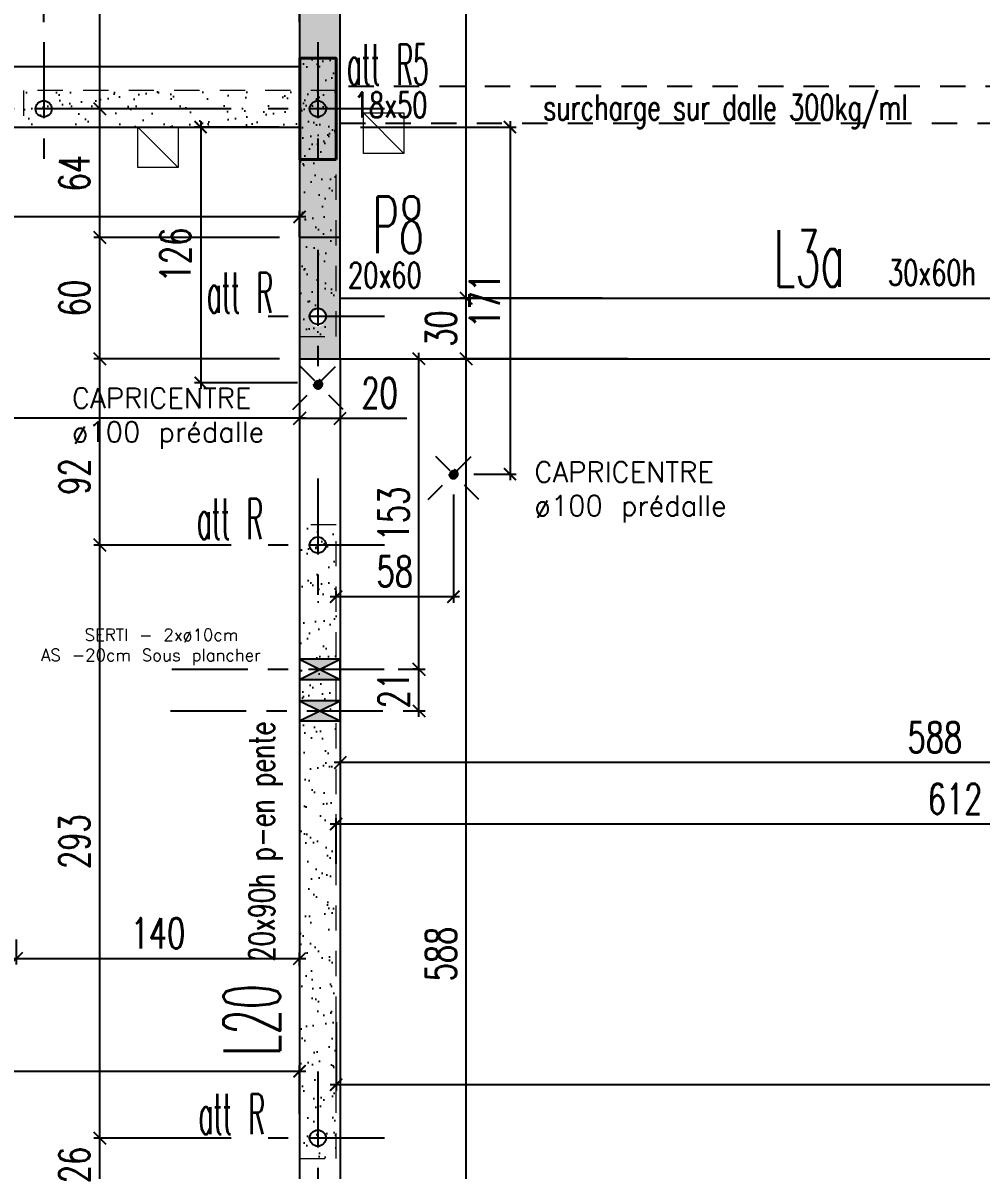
# Model space of a CAD drawing. Extents: x 308 to 787, y -199 to -146.
# Drawn here: x 351.67 to 356.4, y -172.36 to -166.69 of the extents above; entities that cross this region are included whole.
import ezdxf

# ---------------------------------------------------------------- set-up
doc = ezdxf.new("R2010")
doc.units = 0
doc.header["$LTSCALE"] = 0.5
doc.header["$MEASUREMENT"] = 0
for name, pattern in [('AXES2', [1.125, 0.75, -0.125, 0.125, -0.125]), ('CACHE', [0.375, 0.25, -0.125]), ('CONTINU', [0]), ('DISCONTINU2', [0.375, 0.25, -0.125])]:
    doc.linetypes.add(name, pattern=pattern)
doc.layers.get('0').update_dxf_attribs({"linetype": 'CONTINUOUS'})
doc.layers.get('DEFPOINTS').update_dxf_attribs({"linetype": 'CONTINUOUS'})
doc.layers.add('00 - RESERVATIONS SPEC Plombier', color=90, linetype='CONTINUOUS', lineweight=20)
doc.layers.add('TPFI poteaux', color=1, linetype='CONTINUOUS', lineweight=40)
for name, color, linetype in [('_ SERTI RESERVATION', 210, 'CACHE'), ('AXES', 6, 'AXES2'), ('COTATION', 7, 'CONTINUOUS'), ('ELFOATTR', 7, 'CONTINUOUS'), ('MURS', 3, 'CONTINUOUS'), ('POCHAGE', 254, 'CONTINUOUS'), ('POTEAUX', 1, 'CONTINUOUS'), ('POUTRES', 2, 'CONTINUOUS'), ('RAID', 1, 'CONTINUOUS'), ('RDC', 7, 'DISCONTINU2'), ('REPERAGE', 4, 'CONTINUOUS'), ('REPERE-POT', 4, 'CONTINUOUS'), ('REPERE-POUT', 4, 'CONTINUOUS'), ('REPERE-RAID', 4, 'CONTINUOUS'), ('TPFI cloisonsSAAD', 4, 'CONTINUOUS')]:
    doc.layers.add(name, color=color, linetype=linetype)
doc.styles.add('ROMANS8', font='romans.shx', dxfattribs={"width": 0.7})
doc.styles.get("Standard").update_dxf_attribs({"font": 'txt.shx'})
doc.dimstyles.new('COT50 cm', dxfattribs={"dimtxt": 0.15, "dimasz": 0.06, "dimexe": 0.03, "dimexo": 0.1, "dimgap": 0.05, "dimtad": 1, "dimdec": 0, "dimlfac": 100, "dimzin": 0, "dimdsep": 46, "dimtxsty": 'ROMANS8', "dimblk1": 'OBLIQUE', "dimblk2": 'OBLIQUE', "dimsah": 1, "dimcen": 0.03, "dimdle": 0.03, "dimclrt": 1, "dimadec": 0, "dimazin": 0, "dimtfac": 1, "dimtdec": 0, "dimtmove": 0, "dimatfit": 3, "dimfxl": 0, "dimtolj": 1, "dimtzin": 0, "dimlwd": -1, "dimlwe": -1, "dimarcsym": 0})
pattern_1 = [(37.5, (-513.79323, 160.44126), (-0.004409535, 0.134877664), [0, -0.1064, 0, -0.119, 0, -0.11375]), (7.5, (-513.79323, 160.44126), (0.12388437, 0.197550225), [0, -0.0574, 0, -0.0959, 0, -0.03675]), (327.5, (-513.87933, 160.44126), (0.21798993, 0.000396134), [0, -0.035, 0, -0.126, 0, -0.1645]), (317.5, (-513.87933, 160.44126), (0.21042886, 0.06143729), [0, -0.0175, 0, -0.0826, 0, -0.0945])]

# ---------------------------------------------------------------- blocks, each defined once
blk = doc.blocks.new('_Oblique')
at = {"layer": 'COTATION', "color": 0, "lineweight": -2}
blk.add_line((-0.5, -0.5), (0.5, 0.5), dxfattribs=at)
blk = doc.blocks.new('*D243')
at = {"layer": 'COTATION', "color": 0, "transparency": 16777216}
for p, q in [((352.048, -172.4963), (352.048, -172.1713)), ((352.697, -172.2013), (352.018, -172.2013)), ((352.9362, -172.4663), (352.018, -172.4663))]:
    blk.add_line(p, q, dxfattribs=at)
at = {"layer": 'DEFPOINTS', "color": 0, "transparency": 16777216}
for p in [(352.048, -172.2013), (352.797, -172.2013), (353.0362, -172.4663)]:
    blk.add_point(p, dxfattribs=at)
at = {"layer": 'COTATION', "color": 0, "transparency": 16777216, "xscale": 0.06, "yscale": 0.06, "zscale": 0.06}
for p, rotation in [((352.048, -172.2013), 90), ((352.048, -172.4663), 270)]:
    blk.add_blockref('_Oblique', p, dxfattribs=dict(at, rotation=rotation))
at = {"layer": 'COTATION', "color": 1, "transparency": 16777216, "insert": (351.923, -172.3338), "char_height": 0.15, "attachment_point": 5, "rotation": 90, "style": 'ROMANS8'}
blk.add_mtext('\\A1;26', dxfattribs=at)
blk = doc.blocks.new('*D244')
at = {"layer": 'COTATION', "color": 0, "transparency": 16777216}
for p, q in [((352.697, -169.2713), (352.018, -169.2713)), ((352.048, -172.2313), (352.048, -169.2413)), ((352.697, -172.2013), (352.018, -172.2013))]:
    blk.add_line(p, q, dxfattribs=at)
at = {"layer": 'DEFPOINTS', "color": 0, "transparency": 16777216}
for p in [(352.048, -169.2713), (352.797, -169.2713), (352.797, -172.2013)]:
    blk.add_point(p, dxfattribs=at)
at = {"layer": 'COTATION', "color": 0, "transparency": 16777216, "xscale": 0.06, "yscale": 0.06, "zscale": 0.06}
for p, rotation in [((352.048, -169.2713), 90), ((352.048, -172.2013), 270)]:
    blk.add_blockref('_Oblique', p, dxfattribs=dict(at, rotation=rotation))
at = {"layer": 'COTATION', "color": 1, "transparency": 16777216, "insert": (351.923, -170.7363), "char_height": 0.15, "attachment_point": 5, "rotation": 90, "style": 'ROMANS8'}
blk.add_mtext('\\A1;293', dxfattribs=at)
blk = doc.blocks.new('*D245')
at = {"layer": 'COTATION', "color": 0, "transparency": 16777216}
for p, q in [((352.9359, -168.3513), (352.018, -168.3513)), ((352.048, -169.3013), (352.048, -168.3213)), ((352.697, -169.2713), (352.018, -169.2713))]:
    blk.add_line(p, q, dxfattribs=at)
at = {"layer": 'DEFPOINTS', "color": 0, "transparency": 16777216}
for p in [(352.048, -168.3513), (353.0359, -168.3513), (352.797, -169.2713)]:
    blk.add_point(p, dxfattribs=at)
at = {"layer": 'COTATION', "color": 0, "transparency": 16777216, "xscale": 0.06, "yscale": 0.06, "zscale": 0.06}
for p, rotation in [((352.048, -168.3513), 90), ((352.048, -169.2713), 270)]:
    blk.add_blockref('_Oblique', p, dxfattribs=dict(at, rotation=rotation))
at = {"layer": 'COTATION', "color": 1, "transparency": 16777216, "insert": (351.923, -168.9329), "char_height": 0.15, "attachment_point": 5, "rotation": 90, "style": 'ROMANS8'}
blk.add_mtext('\\A1;92', dxfattribs=at)
blk = doc.blocks.new('*D246')
at = {"layer": 'COTATION', "color": 0, "transparency": 16777216}
for p, q in [((352.9364, -167.7514), (352.018, -167.7514)), ((352.048, -168.3813), (352.048, -167.7214)), ((352.9359, -168.3513), (352.018, -168.3513))]:
    blk.add_line(p, q, dxfattribs=at)
at = {"layer": 'DEFPOINTS', "color": 0, "transparency": 16777216}
for p in [(352.048, -167.7514), (353.0364, -167.7514), (353.0359, -168.3513)]:
    blk.add_point(p, dxfattribs=at)
at = {"layer": 'COTATION', "color": 0, "transparency": 16777216, "xscale": 0.06, "yscale": 0.06, "zscale": 0.06}
for p, rotation in [((352.048, -167.7514), 90), ((352.048, -168.3513), 270)]:
    blk.add_blockref('_Oblique', p, dxfattribs=dict(at, rotation=rotation))
at = {"layer": 'COTATION', "color": 1, "transparency": 16777216, "insert": (351.923, -168.0513), "char_height": 0.15, "attachment_point": 5, "rotation": 90, "style": 'ROMANS8'}
blk.add_mtext('\\A1;60', dxfattribs=at)
blk = doc.blocks.new('*D247')
at = {"layer": 'COTATION', "color": 0, "transparency": 16777216}
for p, q in [((352.697, -167.1163), (352.018, -167.1163)), ((352.048, -167.7814), (352.048, -167.0863)), ((352.9364, -167.7514), (352.018, -167.7514))]:
    blk.add_line(p, q, dxfattribs=at)
at = {"layer": 'DEFPOINTS', "color": 0, "transparency": 16777216}
for p in [(352.048, -167.1163), (352.797, -167.1163), (353.0364, -167.7514)]:
    blk.add_point(p, dxfattribs=at)
at = {"layer": 'COTATION', "color": 0, "transparency": 16777216, "xscale": 0.06, "yscale": 0.06, "zscale": 0.06}
for p, rotation in [((352.048, -167.1163), 90), ((352.048, -167.7514), 270)]:
    blk.add_blockref('_Oblique', p, dxfattribs=dict(at, rotation=rotation))
at = {"layer": 'COTATION', "color": 1, "transparency": 16777216, "insert": (351.923, -167.4338), "char_height": 0.15, "attachment_point": 5, "rotation": 90, "style": 'ROMANS8'}
blk.add_mtext('\\A1;64', dxfattribs=at)
blk = doc.blocks.new('*D248')
at = {"layer": 'COTATION', "color": 0, "transparency": 16777216}
for p, q in [((352.697, -165.8663), (352.018, -165.8663)), ((352.048, -167.1463), (352.048, -165.8363)), ((352.697, -167.1163), (352.018, -167.1163))]:
    blk.add_line(p, q, dxfattribs=at)
at = {"layer": 'DEFPOINTS', "color": 0, "transparency": 16777216}
for p in [(352.048, -165.8663), (352.797, -165.8663), (352.797, -167.1163)]:
    blk.add_point(p, dxfattribs=at)
at = {"layer": 'COTATION', "color": 0, "transparency": 16777216, "xscale": 0.06, "yscale": 0.06, "zscale": 0.06}
for p, rotation in [((352.048, -165.8663), 90), ((352.048, -167.1163), 270)]:
    blk.add_blockref('_Oblique', p, dxfattribs=dict(at, rotation=rotation))
at = {"layer": 'COTATION', "color": 1, "transparency": 16777216, "insert": (351.923, -166.4913), "char_height": 0.15, "attachment_point": 5, "rotation": 90, "style": 'ROMANS8'}
blk.add_mtext('\\A1;125', dxfattribs=at)
blk = doc.blocks.new('*D258')
at = {"layer": 'COTATION', "color": 0, "transparency": 16777216}
for p, q in [((354.6579, -168.3513), (353.8295, -168.3513)), ((353.8595, -174.2623), (353.8595, -168.3213)), ((354.5281, -174.2323), (353.8295, -174.2323))]:
    blk.add_line(p, q, dxfattribs=at)
at = {"layer": 'DEFPOINTS', "color": 0, "transparency": 16777216}
for p in [(353.8595, -168.3513), (354.7579, -168.3513), (354.6281, -174.2323)]:
    blk.add_point(p, dxfattribs=at)
at = {"layer": 'COTATION', "color": 0, "transparency": 16777216, "xscale": 0.06, "yscale": 0.06, "zscale": 0.06}
for p, rotation in [((353.8595, -168.3513), 90), ((353.8595, -174.2323), 270)]:
    blk.add_blockref('_Oblique', p, dxfattribs=dict(at, rotation=rotation))
at = {"layer": 'COTATION', "color": 1, "transparency": 16777216, "insert": (353.7345, -171.2918), "char_height": 0.15, "attachment_point": 5, "rotation": 90, "style": 'ROMANS8'}
blk.add_mtext('\\A1;588', dxfattribs=at)
blk = doc.blocks.new('*D259')
at = {"layer": 'COTATION', "color": 0, "transparency": 16777216}
for p, q in [((353.8595, -168.3813), (353.8595, -168.0213)), ((354.5321, -168.0513), (353.8295, -168.0513)), ((354.6579, -168.3513), (353.8295, -168.3513))]:
    blk.add_line(p, q, dxfattribs=at)
at = {"layer": 'DEFPOINTS', "color": 0, "transparency": 16777216}
for p in [(353.8595, -168.0513), (354.6321, -168.0513), (354.7579, -168.3513)]:
    blk.add_point(p, dxfattribs=at)
at = {"layer": 'COTATION', "color": 0, "transparency": 16777216, "xscale": 0.06, "yscale": 0.06, "zscale": 0.06}
for p, rotation in [((353.8595, -168.0513), 90), ((353.8595, -168.3513), 270)]:
    blk.add_blockref('_Oblique', p, dxfattribs=dict(at, rotation=rotation))
at = {"layer": 'COTATION', "color": 1, "transparency": 16777216, "insert": (353.7345, -168.2013), "char_height": 0.15, "attachment_point": 5, "rotation": 90, "style": 'ROMANS8'}
blk.add_mtext('\\A1;30', dxfattribs=at)
blk = doc.blocks.new('*D260')
at = {"layer": 'COTATION', "color": 0, "transparency": 16777216}
for p, q in [((354.0201, -162.8513), (353.8295, -162.8513)), ((353.8595, -168.0813), (353.8595, -162.8213)), ((354.5321, -168.0513), (353.8295, -168.0513))]:
    blk.add_line(p, q, dxfattribs=at)
at = {"layer": 'DEFPOINTS', "color": 0, "transparency": 16777216}
for p in [(353.8595, -162.8513), (354.1201, -162.8513), (354.6321, -168.0513)]:
    blk.add_point(p, dxfattribs=at)
at = {"layer": 'COTATION', "color": 0, "transparency": 16777216, "xscale": 0.06, "yscale": 0.06, "zscale": 0.06}
for p, rotation in [((353.8595, -162.8513), 90), ((353.8595, -168.0513), 270)]:
    blk.add_blockref('_Oblique', p, dxfattribs=dict(at, rotation=rotation))
at = {"layer": 'COTATION', "color": 1, "transparency": 16777216, "insert": (353.7345, -165.4513), "char_height": 0.15, "attachment_point": 5, "rotation": 90, "style": 'ROMANS8'}
blk.add_mtext('\\A1;520', dxfattribs=at)
blk = doc.blocks.new('*D573')
at = {"layer": 'COTATION', "color": 0, "transparency": 16777216}
for p, q in [((353.236, -169.346), (353.236, -170.376)), ((359.1159, -169.346), (359.1159, -170.376)), ((359.1459, -170.346), (353.206, -170.346))]:
    blk.add_line(p, q, dxfattribs=at)
at = {"layer": 'DEFPOINTS', "color": 0, "transparency": 16777216}
for p in [(359.1159, -168.3513), (353.236, -168.9979), (353.236, -170.346)]:
    blk.add_point(p, dxfattribs=at)
at = {"layer": 'COTATION', "color": 0, "transparency": 16777216, "xscale": 0.06, "yscale": 0.06, "zscale": 0.06, "rotation": 180}
blk.add_blockref('_Oblique', (353.236, -170.346), dxfattribs=at)
at = {"layer": 'COTATION', "color": 0, "transparency": 16777216, "xscale": 0.06, "yscale": 0.06, "zscale": 0.06}
blk.add_blockref('_Oblique', (359.1159, -170.346), dxfattribs=at)
at = {"layer": 'COTATION', "color": 1, "transparency": 16777216, "insert": (356.1759, -170.221), "char_height": 0.15, "attachment_point": 5, "style": 'ROMANS8'}
blk.add_mtext('\\A1;588', dxfattribs=at)
blk = doc.blocks.new('*D578')
at = {"layer": 'COTATION', "color": 0, "transparency": 16777216}
for p, q in [((353.0359, -168.4513), (353.0359, -168.6749)), ((353.2362, -168.4513), (353.2362, -168.6749)), ((353.0359, -168.6449), (353.2662, -168.6449)), ((353.2362, -168.6449), (353.5662, -168.6449))]:
    blk.add_line(p, q, dxfattribs=at)
at = {"layer": 'DEFPOINTS', "color": 0, "transparency": 16777216}
for p in [(353.0359, -168.3513), (353.2362, -168.3513), (353.0359, -168.6449)]:
    blk.add_point(p, dxfattribs=at)
at = {"layer": 'COTATION', "color": 0, "transparency": 16777216, "xscale": 0.06, "yscale": 0.06, "zscale": 0.06, "rotation": 180}
blk.add_blockref('_Oblique', (353.0359, -168.6449), dxfattribs=at)
at = {"layer": 'COTATION', "color": 0, "transparency": 16777216, "xscale": 0.06, "yscale": 0.06, "zscale": 0.06}
blk.add_blockref('_Oblique', (353.2362, -168.6449), dxfattribs=at)
at = {"layer": 'COTATION', "color": 1, "transparency": 16777216, "insert": (353.4312, -168.5199), "char_height": 0.15, "attachment_point": 5, "style": 'ROMANS8'}
blk.add_mtext('\\A1;20', dxfattribs=at)
blk = doc.blocks.new('*D579')
at = {"layer": 'COTATION', "color": 0, "transparency": 16777216}
for p, q in [((346.3362, -168.3449), (346.3362, -168.6749)), ((353.0359, -168.4513), (353.0359, -168.6749)), ((353.0659, -168.6449), (346.3062, -168.6449))]:
    blk.add_line(p, q, dxfattribs=at)
at = {"layer": 'DEFPOINTS', "color": 0, "transparency": 16777216}
for p in [(346.3362, -167.1613), (353.0359, -168.3513), (346.3362, -168.6449)]:
    blk.add_point(p, dxfattribs=at)
at = {"layer": 'COTATION', "color": 0, "transparency": 16777216, "xscale": 0.06, "yscale": 0.06, "zscale": 0.06, "rotation": 180}
blk.add_blockref('_Oblique', (346.3362, -168.6449), dxfattribs=at)
at = {"layer": 'COTATION', "color": 0, "transparency": 16777216, "xscale": 0.06, "yscale": 0.06, "zscale": 0.06}
blk.add_blockref('_Oblique', (353.0359, -168.6449), dxfattribs=at)
at = {"layer": 'COTATION', "color": 1, "transparency": 16777216, "insert": (349.686, -168.5199), "char_height": 0.15, "attachment_point": 5, "style": 'ROMANS8'}
blk.add_mtext('\\A1;670', dxfattribs=at)
blk = doc.blocks.new('*D704')
at = {"layer": 'COTATION', "color": 0, "transparency": 16777216}
for p, q in [((350.5759, -166.0932), (351.8008, -166.0932)), ((350.6059, -166.9263), (350.6059, -166.0632)), ((351.7708, -166.6874), (351.7708, -166.0632))]:
    blk.add_line(p, q, dxfattribs=at)
at = {"layer": 'DEFPOINTS', "color": 0, "transparency": 16777216}
for p in [(351.7708, -166.0932), (351.7708, -166.7874), (350.6059, -167.0263)]:
    blk.add_point(p, dxfattribs=at)
at = {"layer": 'COTATION', "color": 0, "transparency": 16777216, "xscale": 0.06, "yscale": 0.06, "zscale": 0.06, "rotation": 180}
blk.add_blockref('_Oblique', (350.6059, -166.0932), dxfattribs=at)
at = {"layer": 'COTATION', "color": 0, "transparency": 16777216, "xscale": 0.06, "yscale": 0.06, "zscale": 0.06}
blk.add_blockref('_Oblique', (351.7708, -166.0932), dxfattribs=at)
at = {"layer": 'COTATION', "color": 1, "transparency": 16777216, "insert": (351.1883, -165.9682), "char_height": 0.15, "attachment_point": 5, "style": 'ROMANS8'}
blk.add_mtext('\\A1;116', dxfattribs=at)
blk = doc.blocks.new('*D705')
at = {"layer": 'COTATION', "color": 0, "transparency": 16777216}
for p, q in [((351.7408, -166.0932), (353.0657, -166.0932)), ((351.7708, -166.6874), (351.7708, -166.0632)), ((353.0357, -166.6875), (353.0357, -166.0632))]:
    blk.add_line(p, q, dxfattribs=at)
at = {"layer": 'DEFPOINTS', "color": 0, "transparency": 16777216}
for p in [(353.0357, -166.0932), (351.7708, -166.7874), (353.0357, -166.7875)]:
    blk.add_point(p, dxfattribs=at)
at = {"layer": 'COTATION', "color": 0, "transparency": 16777216, "xscale": 0.06, "yscale": 0.06, "zscale": 0.06, "rotation": 180}
blk.add_blockref('_Oblique', (351.7708, -166.0932), dxfattribs=at)
at = {"layer": 'COTATION', "color": 0, "transparency": 16777216, "xscale": 0.06, "yscale": 0.06, "zscale": 0.06}
blk.add_blockref('_Oblique', (353.0357, -166.0932), dxfattribs=at)
at = {"layer": 'COTATION', "color": 1, "transparency": 16777216, "insert": (352.4032, -165.9682), "char_height": 0.15, "attachment_point": 5, "style": 'ROMANS8'}
blk.add_mtext('\\A1;126', dxfattribs=at)
blk = doc.blocks.new('A$C6B096A38')
at = {"layer": 'POCHAGE'}
h = blk.add_hatch(dxfattribs=at)
h.set_pattern_fill('AR-SAND', color=0, scale=0.07)
h.set_pattern_definition(pattern_1)
h.paths.add_polyline_path([(7.12, -6.585), (5.575, -6.585), (5.575, -6.765), (6.94, -6.765), (6.94, -7.8), (7.12, -7.8)])
h = blk.add_hatch(dxfattribs=at)
h.set_pattern_fill('AR-SAND', color=0, scale=0.07)
h.set_pattern_definition(pattern_1)
h.paths.add_polyline_path([(7.12, -8.73), (6.94, -8.73), (6.94, -11.86), (7.12, -11.86)])
at = {"layer": 'AXES', "color": 1}
for p, q in [((5.6749, -6.3461), (5.6749, -7.0039)), ((7.03, -6.3461), (7.03, -7.0039)), ((6.0038, -6.675), (5.3461, -6.675)), ((7.3589, -6.675), (6.7011, -6.675)), ((7.03, -7.3711), (7.03, -8.0289)), ((7.3589, -7.7), (6.7011, -7.7)), ((7.03, -8.5011), (7.03, -9.1589)), ((7.3589, -8.83), (6.7011, -8.83)), ((7.03, -11.4311), (7.03, -12.0889)), ((7.3589, -11.76), (6.7011, -11.76))]:
    blk.add_line(p, q, dxfattribs=at)
at = {"layer": 'RAID'}
for centre in [(5.6749, -6.675), (7.03, -6.675), (7.03, -7.7), (7.03, -8.83), (7.03, -11.76)]:
    blk.add_circle(centre, 0.04, dxfattribs=at)
at = {"layer": 'RDC', "linetype": 'CACHE', "lineweight": 15}
for points in [[(7.12, -7.8), (7.12, -6.585), (5.575, -6.585), (5.575, -6.765), (6.94, -6.765), (6.94, -7.8)], [(7.12, -11.86), (7.12, -8.73), (6.94, -8.73), (6.94, -11.86)]]:
    blk.add_lwpolyline(points, close=True, dxfattribs=at)
blk = doc.blocks.new('*D858')
at = {"layer": 'COTATION', "color": 0, "transparency": 16777216}
for p, q in [((351.6354, -171.2204), (351.6354, -171.344)), ((351.6054, -171.314), (353.066, -171.314)), ((353.036, -171.352), (353.036, -171.284))]:
    blk.add_line(p, q, dxfattribs=at)
at = {"layer": 'DEFPOINTS', "color": 0, "transparency": 16777216}
for p in [(351.6354, -171.1204), (353.036, -171.314), (353.036, -171.452)]:
    blk.add_point(p, dxfattribs=at)
at = {"layer": 'COTATION', "color": 0, "transparency": 16777216, "xscale": 0.06, "yscale": 0.06, "zscale": 0.06, "rotation": 180}
blk.add_blockref('_Oblique', (351.6354, -171.314), dxfattribs=at)
at = {"layer": 'COTATION', "color": 0, "transparency": 16777216, "xscale": 0.06, "yscale": 0.06, "zscale": 0.06}
blk.add_blockref('_Oblique', (353.036, -171.314), dxfattribs=at)
at = {"layer": 'COTATION', "color": 1, "transparency": 16777216, "insert": (352.3357, -171.189), "char_height": 0.15, "attachment_point": 5, "style": 'ROMANS8'}
blk.add_mtext('\\A1;140', dxfattribs=at)
blk = doc.blocks.new('Ldouille')
h = blk.add_hatch(color=256)
h.dxf.hatch_style = 1
h.paths.add_polyline_path([(8.8, 0, 1), (-8.8, 0, 1)])
for p, q in [((-50, 50), (50, -50)), ((50, 50), (-50, -50))]:
    blk.add_line(p, q)
blk.add_circle((0, 0), 8.82)
at = {"layer": 'ELFOATTR', "flags": 11}
for tag, p in [('LUM', (45.3, -4.4, 0)), ('NOM', (45.3, -21.2, 0))]:
    blk.add_attdef(tag, p, '', height=10, dxfattribs=at)
blk = doc.blocks.new('_ArchTick')
at = {"color": 0, "linetype": 'ByBlock', "const_width": 0.15}
blk.add_lwpolyline([(-0.5, -0.5), (0.5, 0.5)], dxfattribs=at)
blk = doc.blocks.new('*D1054')
at = {"layer": '_ SERTI RESERVATION', "color": 0, "linetype": 'CONTINU', "transparency": 16777216}
for p, q in [((349.2778, -167.8158), (349.2778, -167.6195)), ((353.0358, -167.7507), (353.0358, -167.6195)), ((353.0658, -167.6495), (349.2478, -167.6495))]:
    blk.add_line(p, q, dxfattribs=at)
at = {"layer": 'DEFPOINTS', "color": 0, "linetype": 'CONTINU', "transparency": 16777216}
for p in [(349.2778, -167.6495), (353.0358, -167.8507), (349.2778, -167.9158)]:
    blk.add_point(p, dxfattribs=at)
at = {"layer": '_ SERTI RESERVATION', "color": 0, "linetype": 'CONTINU', "transparency": 16777216, "xscale": 0.06, "yscale": 0.06, "zscale": 0.06, "rotation": 180}
blk.add_blockref('_ArchTick', (349.2778, -167.6495), dxfattribs=at)
at = {"layer": '_ SERTI RESERVATION', "color": 0, "linetype": 'CONTINU', "transparency": 16777216, "xscale": 0.06, "yscale": 0.06, "zscale": 0.06}
blk.add_blockref('_ArchTick', (353.0358, -167.6495), dxfattribs=at)
at = {"layer": '_ SERTI RESERVATION', "linetype": 'CONTINU', "transparency": 16777216, "insert": (351.1568, -167.5245), "char_height": 0.15, "attachment_point": 5, "style": 'ROMANS8'}
blk.add_mtext('\\A1;376', dxfattribs=at)
blk = doc.blocks.new('*D1056')
at = {"layer": '_ SERTI RESERVATION', "color": 0, "linetype": 'CONTINU', "transparency": 16777216}
for p, q in [((349.0538, -171.8709), (353.0661, -171.8709)), ((349.0838, -172.0824), (349.0838, -171.8409)), ((353.0361, -172.0818), (353.0361, -171.8409))]:
    blk.add_line(p, q, dxfattribs=at)
at = {"layer": 'DEFPOINTS', "color": 0, "linetype": 'CONTINU', "transparency": 16777216}
for p in [(353.0361, -171.8709), (349.0838, -172.1824), (353.0361, -172.1818)]:
    blk.add_point(p, dxfattribs=at)
at = {"layer": '_ SERTI RESERVATION', "color": 0, "linetype": 'CONTINU', "transparency": 16777216, "xscale": 0.06, "yscale": 0.06, "zscale": 0.06, "rotation": 180}
blk.add_blockref('_ArchTick', (349.0838, -171.8709), dxfattribs=at)
at = {"layer": '_ SERTI RESERVATION', "color": 0, "linetype": 'CONTINU', "transparency": 16777216, "xscale": 0.06, "yscale": 0.06, "zscale": 0.06}
blk.add_blockref('_ArchTick', (353.0361, -171.8709), dxfattribs=at)
at = {"layer": '_ SERTI RESERVATION', "linetype": 'CONTINU', "transparency": 16777216, "insert": (351.06, -171.7459), "char_height": 0.15, "attachment_point": 5, "style": 'ROMANS8'}
blk.add_mtext('\\A1;395', dxfattribs=at)
blk = doc.blocks.new('*D1057')
at = {"layer": '_ SERTI RESERVATION', "color": 0, "linetype": 'CONTINU', "transparency": 16777216}
for p, q in [((352.5469, -167.1763), (352.5469, -168.5001)), ((352.9356, -167.2063), (352.5169, -167.2063)), ((353.0262, -168.4701), (352.5169, -168.4701))]:
    blk.add_line(p, q, dxfattribs=at)
at = {"layer": 'DEFPOINTS', "color": 0, "linetype": 'CONTINU', "transparency": 16777216}
for p in [(353.0356, -167.2063), (352.5469, -168.4701), (353.1262, -168.4701)]:
    blk.add_point(p, dxfattribs=at)
at = {"layer": '_ SERTI RESERVATION', "color": 0, "linetype": 'CONTINU', "transparency": 16777216, "xscale": 0.06, "yscale": 0.06, "zscale": 0.06}
for p, rotation in [((352.5469, -167.2063), 90), ((352.5469, -168.4701), 270)]:
    blk.add_blockref('_ArchTick', p, dxfattribs=dict(at, rotation=rotation))
at = {"layer": '_ SERTI RESERVATION', "linetype": 'CONTINU', "transparency": 16777216, "insert": (352.4219, -167.8382), "char_height": 0.15, "attachment_point": 5, "rotation": 90, "style": 'ROMANS8'}
blk.add_mtext('\\A1;126', dxfattribs=at)
blk = doc.blocks.new('*D1059')
at = {"layer": '_ SERTI RESERVATION', "color": 0, "linetype": 'CONTINU', "transparency": 16777216}
for p, q in [((354.076, -167.1763), (354.076, -168.9509)), ((353.3362, -167.2063), (354.106, -167.2063)), ((353.8965, -168.9209), (354.106, -168.9209))]:
    blk.add_line(p, q, dxfattribs=at)
at = {"layer": 'DEFPOINTS', "color": 0, "linetype": 'CONTINU', "transparency": 16777216}
for p in [(353.2362, -167.2063), (353.7965, -168.9209), (354.076, -168.9209)]:
    blk.add_point(p, dxfattribs=at)
at = {"layer": '_ SERTI RESERVATION', "color": 0, "linetype": 'CONTINU', "transparency": 16777216, "xscale": 0.06, "yscale": 0.06, "zscale": 0.06}
for p, rotation in [((354.076, -167.2063), 90), ((354.076, -168.9209), 270)]:
    blk.add_blockref('_ArchTick', p, dxfattribs=dict(at, rotation=rotation))
at = {"layer": '_ SERTI RESERVATION', "linetype": 'CONTINU', "transparency": 16777216, "insert": (353.951, -168.0636), "char_height": 0.15, "attachment_point": 5, "rotation": 90, "style": 'ROMANS8'}
blk.add_mtext('\\A1;171', dxfattribs=at)
blk = doc.blocks.new('*D1060')
at = {"layer": '_ SERTI RESERVATION', "color": 0, "linetype": 'CONTINU', "transparency": 16777216}
for p, q in [((353.7965, -169.0209), (353.7965, -169.5567)), ((353.2162, -169.5267), (353.2162, -169.4967)), ((353.8265, -169.5267), (353.1862, -169.5267))]:
    blk.add_line(p, q, dxfattribs=at)
at = {"layer": 'DEFPOINTS', "color": 0, "linetype": 'CONTINU', "transparency": 16777216}
for p in [(353.7965, -168.9209), (353.2162, -169.5267), (353.2162, -169.5522)]:
    blk.add_point(p, dxfattribs=at)
at = {"layer": '_ SERTI RESERVATION', "color": 0, "linetype": 'CONTINU', "transparency": 16777216, "xscale": 0.06, "yscale": 0.06, "zscale": 0.06, "rotation": 180}
blk.add_blockref('_ArchTick', (353.2162, -169.5267), dxfattribs=at)
at = {"layer": '_ SERTI RESERVATION', "color": 0, "linetype": 'CONTINU', "transparency": 16777216, "xscale": 0.06, "yscale": 0.06, "zscale": 0.06}
blk.add_blockref('_ArchTick', (353.7965, -169.5267), dxfattribs=at)
at = {"layer": '_ SERTI RESERVATION', "linetype": 'CONTINU', "transparency": 16777216, "insert": (353.5063, -169.4017), "char_height": 0.15, "attachment_point": 5, "style": 'ROMANS8'}
blk.add_mtext('\\A1;58', dxfattribs=at)
blk = doc.blocks.new('*D1066')
at = {"layer": '_ SERTI RESERVATION', "color": 0, "linetype": 'CONTINU', "transparency": 16777216}
for p, q in [((359.3355, -170.1615), (359.3355, -170.6801)), ((353.2162, -170.8457), (353.2162, -170.6201)), ((359.3655, -170.6501), (353.1862, -170.6501))]:
    blk.add_line(p, q, dxfattribs=at)
at = {"layer": 'DEFPOINTS', "color": 0, "linetype": 'CONTINU', "transparency": 16777216}
for p in [(359.3355, -170.0615), (353.2162, -170.6501), (353.2162, -170.9457)]:
    blk.add_point(p, dxfattribs=at)
at = {"layer": '_ SERTI RESERVATION', "color": 0, "linetype": 'CONTINU', "transparency": 16777216, "xscale": 0.06, "yscale": 0.06, "zscale": 0.06, "rotation": 180}
blk.add_blockref('_ArchTick', (353.2162, -170.6501), dxfattribs=at)
at = {"layer": '_ SERTI RESERVATION', "color": 0, "linetype": 'CONTINU', "transparency": 16777216, "xscale": 0.06, "yscale": 0.06, "zscale": 0.06}
blk.add_blockref('_ArchTick', (359.3355, -170.6501), dxfattribs=at)
at = {"layer": '_ SERTI RESERVATION', "linetype": 'CONTINU', "transparency": 16777216, "insert": (356.2759, -170.5251), "char_height": 0.15, "attachment_point": 5, "style": 'ROMANS8'}
blk.add_mtext('\\A1;612', dxfattribs=at)
blk = doc.blocks.new('*D1067')
at = {"layer": '_ SERTI RESERVATION', "color": 0, "linetype": 'CONTINU', "transparency": 16777216}
for p, q in [((360.9432, -171.5631), (360.9432, -171.968)), ((353.2162, -171.6284), (353.2162, -171.968)), ((360.9732, -171.938), (353.1862, -171.938))]:
    blk.add_line(p, q, dxfattribs=at)
at = {"layer": 'DEFPOINTS', "color": 0, "linetype": 'CONTINU', "transparency": 16777216}
for p in [(360.9432, -171.4631), (353.2162, -171.5284), (353.2162, -171.938)]:
    blk.add_point(p, dxfattribs=at)
at = {"layer": '_ SERTI RESERVATION', "color": 0, "linetype": 'CONTINU', "transparency": 16777216, "xscale": 0.06, "yscale": 0.06, "zscale": 0.06, "rotation": 180}
blk.add_blockref('_ArchTick', (353.2162, -171.938), dxfattribs=at)
at = {"layer": '_ SERTI RESERVATION', "color": 0, "linetype": 'CONTINU', "transparency": 16777216, "xscale": 0.06, "yscale": 0.06, "zscale": 0.06}
blk.add_blockref('_ArchTick', (360.9432, -171.938), dxfattribs=at)
at = {"layer": '_ SERTI RESERVATION', "linetype": 'CONTINU', "transparency": 16777216, "insert": (357.0797, -171.813), "char_height": 0.15, "attachment_point": 5, "style": 'ROMANS8'}
blk.add_mtext('\\A1;773', dxfattribs=at)
blk = doc.blocks.new('*D1196')
at = {"layer": 'COTATION', "color": 0, "transparency": 16777216}
for p, q in [((353.6258, -169.8849), (353.5958, -169.8849)), ((353.6258, -170.1204), (353.6258, -169.8549)), ((353.5506, -170.0904), (353.6558, -170.0904))]:
    blk.add_line(p, q, dxfattribs=at)
at = {"layer": 'DEFPOINTS', "color": 0, "transparency": 16777216}
for p in [(353.6258, -169.8849), (353.6944, -169.8849), (353.4506, -170.0904)]:
    blk.add_point(p, dxfattribs=at)
at = {"layer": 'COTATION', "color": 0, "transparency": 16777216, "xscale": 0.06, "yscale": 0.06, "zscale": 0.06}
for p, rotation in [((353.6258, -169.8849), 90), ((353.6258, -170.0904), 270)]:
    blk.add_blockref('_Oblique', p, dxfattribs=dict(at, rotation=rotation))
at = {"layer": 'COTATION', "color": 1, "transparency": 16777216, "insert": (353.5008, -169.9877), "char_height": 0.15, "attachment_point": 5, "rotation": 90, "style": 'ROMANS8'}
blk.add_mtext('\\A1;21', dxfattribs=at)
blk = doc.blocks.new('*D1197')
at = {"layer": 'COTATION', "color": 0, "transparency": 16777216}
for p, q in [((353.5321, -168.3513), (353.6558, -168.3513)), ((353.6258, -169.9149), (353.6258, -168.3213)), ((353.523, -169.8849), (353.6558, -169.8849))]:
    blk.add_line(p, q, dxfattribs=at)
at = {"layer": 'DEFPOINTS', "color": 0, "transparency": 16777216}
for p in [(353.4321, -168.3513), (353.6258, -168.3513), (353.423, -169.8849)]:
    blk.add_point(p, dxfattribs=at)
at = {"layer": 'COTATION', "color": 0, "transparency": 16777216, "xscale": 0.06, "yscale": 0.06, "zscale": 0.06}
for p, rotation in [((353.6258, -168.3513), 90), ((353.6258, -169.8849), 270)]:
    blk.add_blockref('_Oblique', p, dxfattribs=dict(at, rotation=rotation))
at = {"layer": 'COTATION', "color": 1, "transparency": 16777216, "insert": (353.5008, -169.1181), "char_height": 0.15, "attachment_point": 5, "rotation": 90, "style": 'ROMANS8'}
blk.add_mtext('\\A1;153', dxfattribs=at)

msp = doc.modelspace()

# ---------------------------------------------------------------- hatches: boundary and pattern name
at = {"layer": '_ SERTI RESERVATION', "linetype": 'CONTINU'}
h = msp.add_hatch(color=6, dxfattribs=at)
h.dxf.hatch_style = 1
h.paths.add_polyline_path([(353.0358, -169.8349), (353.1359, -169.8849), (353.236, -169.8349)])
h.paths.add_polyline_path([(353.0358, -169.9349), (353.236, -169.9349), (353.1359, -169.8849)])
h = msp.add_hatch(color=6, dxfattribs=at)
h.dxf.hatch_style = 1
h.paths.add_polyline_path([(353.0358, -170.0404), (353.1359, -170.0904), (353.236, -170.0404)])
h.paths.add_polyline_path([(353.0358, -170.1404), (353.236, -170.1404), (353.1359, -170.0904)])
at = {"layer": 'POCHAGE'}
msp.add_hatch(color=256, dxfattribs=at).paths.add_polyline_path([(374.873, -162.8514), (374.873, -169.1709), (373.5228, -169.1709), (373.5228, -167.6074), (373.3423, -167.6074), (373.3428, -169.171), (372.898, -169.1709), (372.898, -169.3513), (375.033, -169.3512), (375.033, -162.6513), (353.2359, -162.6513), (353.2359, -160.4413), (346.1362, -160.4413), (346.1362, -160.6413), (353.0362, -160.6413), (353.0355, -167.7513), (353.2362, -167.7513), (353.2362, -162.8513)])
at = {"layer": 'POTEAUX'}
h = msp.add_hatch(color=256, dxfattribs=at)
h.dxf.hatch_style = 1
h.paths.add_polyline_path([(353.2359, -168.1513), (353.2159, -168.1513), (353.2159, -168.2413), (353.1259, -168.2413), (353.1259, -168.3513), (353.2359, -168.3513)])
h.paths.add_polyline_path([(353.1259, -168.2413), (353.0359, -168.2413), (353.0359, -168.3513), (353.1259, -168.3513)])
h.paths.add_polyline_path([(353.1259, -168.1913, -0.414214), (353.0859, -168.1513), (353.0359, -168.1513), (353.0359, -168.2413), (353.1259, -168.2413)])
h.paths.add_polyline_path([(353.2159, -168.1513), (353.1659, -168.1513, -0.414214), (353.1259, -168.1913), (353.1259, -168.2413), (353.2159, -168.2413)])
h.paths.add_polyline_path([(353.2359, -167.7513), (353.2159, -167.7513), (353.2159, -168.1513), (353.2359, -168.1513)])
h.paths.add_polyline_path([(353.2159, -167.7513), (353.0359, -167.7514), (353.0359, -168.1513), (353.0859, -168.1513, -1), (353.1659, -168.1513), (353.2159, -168.1513)])
at = {"layer": 'RAID'}
h = msp.add_hatch(dxfattribs=at)
h.set_pattern_fill('AR-SAND', color=256, scale=0.07)
h.set_pattern_definition([(37.5, (28.93717, -2.225), (-0.004409535, 0.134877664), [0, -0.1064, 0, -0.119, 0, -0.11375]), (7.5, (28.93717, -2.225), (0.12388437, 0.197550225), [0, -0.0574, 0, -0.0959, 0, -0.03675]), (327.5, (28.85107, -2.225), (0.21798993, 0.000396134), [0, -0.035, 0, -0.126, 0, -0.1645]), (317.5, (28.85107, -2.225), (0.21042886, 0.06143729), [0, -0.0175, 0, -0.0826, 0, -0.0945])])
h.paths.add_polyline_path([(353.2164, -167.3663), (353.0364, -167.3663), (353.0364, -166.8663), (353.2164, -166.8663)])

# ---------------------------------------------------------------- linework, layer by layer
at = {"layer": '00 - RESERVATIONS SPEC Plombier', "color": 100}
for p, q in [((353.3511, -167.1363), (353.5511, -167.3363)), ((352.2358, -167.2063), (352.4358, -167.4063))]:
    msp.add_line(p, q, dxfattribs=at)
for points in [[(353.3511, -167.1363), (353.5511, -167.1363), (353.5511, -167.3363), (353.3511, -167.3363)], [(352.2358, -167.2063), (352.4358, -167.2063), (352.4358, -167.4063), (352.2358, -167.4063)]]:
    msp.add_lwpolyline(points, close=True, dxfattribs=at)
at = {"layer": '_ SERTI RESERVATION', "linetype": 'CONTINU'}
for p, q in [((353.0358, -169.8349), (353.236, -169.9349)), ((353.0358, -169.9349), (353.236, -169.8349)), ((353.0358, -170.0404), (353.236, -170.1404)), ((353.0358, -170.1404), (353.236, -170.0404))]:
    msp.add_line(p, q, dxfattribs=at)
for points in [[(353.0358, -169.9349), (353.236, -169.9349), (353.236, -169.8349), (353.0358, -169.8349)], [(353.0358, -170.1404), (353.236, -170.1404), (353.236, -170.0404), (353.0358, -170.0404)]]:
    msp.add_lwpolyline(points, close=True, dxfattribs=at)
at = {"layer": 'AXES', "color": 1}
for p, q in [((352.4042, -169.8849), (353.7, -169.8849)), ((352.3971, -170.0904), (353.6929, -170.0904))]:
    msp.add_line(p, q, dxfattribs=at)
at = {"layer": 'MURS'}
msp.add_lwpolyline([(353.0362, -160.6413), (353.0355, -168.3513), (353.2362, -168.3513), (353.2362, -162.8513)], dxfattribs=at)
at = {"layer": 'POTEAUX'}
msp.add_lwpolyline([(353.2359, -167.7513), (353.0358, -167.7514), (353.0359, -168.3513), (353.2359, -168.3513)], close=True, dxfattribs=at)
at = {"layer": 'POUTRES'}
for p, q in [((346.3362, -166.9063), (353.0356, -166.9063)), ((346.3501, -167.2063), (353.0356, -167.2063)), ((353.2362, -168.0513), (359.1158, -168.0513)), ((353.0355, -168.3513), (353.0361, -172.4663)), ((353.236, -168.3513), (353.236, -172.4663)), ((353.2362, -168.3513), (367.9526, -168.3513))]:
    msp.add_line(p, q, dxfattribs=at)
at = {"layer": 'TPFI cloisonsSAAD', "linetype": 'CACHE'}
msp.add_lwpolyline([(353.2361, -167.1863), (356.8221, -167.1863), (356.8221, -169.3863), (359.1159, -169.3863), (359.1159, -173.6663), (362.0496, -173.6663), (362.0496, -169.3863), (367.9522, -169.3863), (367.9522, -169.2063), (361.3399, -169.2063), (361.3399, -169.3863), (361.8697, -169.3863), (361.8697, -173.4863), (359.2959, -173.4863), (359.2959, -169.3863), (359.8261, -169.3863), (359.8261, -169.2063), (359.2959, -169.2063), (359.2959, -167.8926), (359.1159, -167.8926), (359.1159, -169.2063), (357.0021, -169.2063), (357.0021, -167.0063), (353.2361, -167.0063)], dxfattribs=at)
at = {"layer": 'TPFI poteaux'}
msp.add_lwpolyline([(353.2164, -167.3663), (353.0364, -167.3663), (353.0364, -166.8663), (353.2164, -166.8663)], close=True, dxfattribs=at)

# ---------------------------------------------------------------- block references
at = {"layer": '_ SERTI RESERVATION', "xscale": -0.002500000019839044, "yscale": 0.002500000019839044, "zscale": 0.003999999999999999, "rotation": 180}
for p in [(353.1267, -168.4768), (353.7965, -168.9209)]:
    msp.add_blockref('Ldouille', p, dxfattribs=at)
at = {"layer": 'RDC'}
msp.add_blockref('A$C6B096A38', (346.0959, -160.4413), dxfattribs=at)

# ---------------------------------------------------------------- texts
at = {"layer": '_ SERTI RESERVATION', "linetype": 'ByBlock', "attachment_point": 1}
for s, width, gutter_width, insert, char_height in [('CAPRICENTRE\\Pø100 prédalle', 1.472691, 7.9227, (351.9103, -168.4954), 0.1), ('CAPRICENTRE\\Pø100 prédalle', 1.472691, 7.9227, (354.1962, -168.8599), 0.1), ('\\pi0.32031;SERTI - 2xø10cm\\P\\pi0.10531;AS -20cm Sous plancher', 1.470611, 1, (351.6525, -169.6847), 0.06)]:
    msp.add_mtext_dynamic_manual_height_columns(s, width=width, gutter_width=gutter_width, heights=[0], dxfattribs=dict(at, insert=insert, char_height=char_height))
at = {"layer": 'REPERAGE', "color": 1, "style": 'ROMANS8', "width": 0.7}
for s, p in [('surcharge sur dalle 300kg/ml', (354.2403, -167.171)), (' 30x60h', (355.8843, -167.9876))]:
    msp.add_text(s, height=0.125, dxfattribs=at).set_placement(p)
msp.add_text(' 20x90h p-en pente ', height=0.125, rotation=90, dxfattribs=at).set_placement((352.9111, -171.3887))
at = {"layer": 'REPERE-POT', "color": 4, "width": 0.519}
msp.add_text('P8', height=0.28, dxfattribs=at).set_placement((353.3954, -167.8288))
at = {"layer": 'REPERE-POT', "color": 1, "style": 'ROMANS8', "width": 0.7}
msp.add_text('20x60', height=0.125, dxfattribs=at).set_placement((353.2753, -168.0003))
at = {"layer": 'REPERE-POUT', "width": 0.519}
msp.add_text('L3a', height=0.28, dxfattribs=at).set_placement((355.3803, -167.9953))
msp.add_text('L20', height=0.28, rotation=90, dxfattribs=at).set_placement((352.9395, -171.7953))
at = {"layer": 'REPERE-RAID', "color": 4, "width": 0.45}
for s, p in [('att R5', (353.2689, -166.997)), ('att R', (352.5767, -168.1242)), ('att R', (352.5272, -169.2417)), ('att R', (352.5361, -172.1818))]:
    msp.add_text(s, height=0.2, dxfattribs=at).set_placement(p)
at = {"layer": 'REPERE-RAID', "color": 1, "style": 'ROMANS8', "width": 0.7}
msp.add_text('18x50', height=0.125, dxfattribs=at).set_placement((353.3041, -167.1595))

# ---------------------------------------------------------------- dimensions: what is measured, and where the dimension line sits
at = {"layer": '_ SERTI RESERVATION', "linetype": 'CONTINU'}
for base, p1, p2, picture, middle in [((352.5469, -168.4701), (353.0356, -167.2063), (353.1262, -168.4701), '*D1057', (352.4219, -167.8382)), ((354.076, -168.9209), (353.2362, -167.2063), (353.7965, -168.9209), '*D1059', (353.951, -168.0636))]:
    dim = msp.add_linear_dim(base=base, p1=p1, p2=p2, angle=90, dimstyle='COT50 cm', override={"dimblk": 'ArchTick', "dimsah": 0, "dimclrt": 256, "dimfxl": 3}, dxfattribs=at)
    dim.commit()
    dim.dimension.update_dxf_attribs({"geometry": picture, "text_midpoint": middle})
for base, p1, p2, picture, middle in [((349.2778, -167.6495), (353.0358, -167.8507), (349.2778, -167.9158), '*D1054', (351.1568, -167.5245)), ((353.2162, -169.5267), (353.7965, -168.9209), (353.2162, -169.5522), '*D1060', (353.5063, -169.4017)), ((353.2162, -170.6501), (359.3355, -170.0615), (353.2162, -170.9457), '*D1066', (356.2759, -170.5251)), ((353.2162, -171.938), (360.9432, -171.4631), (353.2162, -171.5284), '*D1067', (357.0797, -171.813)), ((353.0361, -171.8709), (349.0838, -172.1824), (353.0361, -172.1818), '*D1056', (351.06, -171.7459))]:
    dim = msp.add_linear_dim(base=base, p1=p1, p2=p2, dimstyle='COT50 cm', override={"dimblk": 'ArchTick', "dimsah": 0, "dimclrt": 256, "dimfxl": 3}, dxfattribs=at)
    dim.commit()
    dim.dimension.update_dxf_attribs({"geometry": picture, "text_midpoint": middle})
at = {"layer": 'COTATION'}
for base, p1, p2, picture, middle in [((353.8595, -162.8513), (354.6321, -168.0513), (354.1201, -162.8513), '*D260', (353.7345, -165.4513)), ((352.048, -165.8663), (352.797, -167.1163), (352.797, -165.8663), '*D248', (351.923, -166.4913)), ((352.048, -167.1163), (353.0364, -167.7514), (352.797, -167.1163), '*D247', (351.923, -167.4338)), ((352.048, -167.7514), (353.0359, -168.3513), (353.0364, -167.7514), '*D246', (351.923, -168.0513)), ((353.8595, -168.0513), (354.7579, -168.3513), (354.6321, -168.0513), '*D259', (353.7345, -168.2013)), ((353.6258, -168.3513), (353.423, -169.8849), (353.4321, -168.3513), '*D1197', (353.5008, -169.1181)), ((353.8595, -168.3513), (354.6281, -174.2323), (354.7579, -168.3513), '*D258', (353.7345, -171.2918)), ((352.048, -169.2713), (352.797, -172.2013), (352.797, -169.2713), '*D244', (351.923, -170.7363))]:
    dim = msp.add_linear_dim(base=base, p1=p1, p2=p2, angle=90, dimstyle='COT50 cm', override={"dimtmove": 1}, dxfattribs=at)
    dim.commit()
    dim.dimension.update_dxf_attribs({"geometry": picture, "text_midpoint": middle})
for base, p1, p2, override, picture, middle in [((351.7708, -166.0932), (350.6059, -167.0263), (351.7708, -166.7874), {"dimtmove": 1}, '*D704', (351.1883, -165.9682)), ((353.0357, -166.0932), (351.7708, -166.7874), (353.0357, -166.7875), {"dimtmove": 1}, '*D705', (352.4032, -165.9682)), ((346.3362, -168.6449), (353.0359, -168.3513), (346.3362, -167.1613), {"dimtmove": 1, "dimfxl": 0.3}, '*D579', (349.686, -168.5199)), ((353.236, -170.346), (359.1159, -168.3513), (353.236, -168.9979), {"dimtmove": 1}, '*D573', (356.1759, -170.221))]:
    dim = msp.add_linear_dim(base=base, p1=p1, p2=p2, dimstyle='COT50 cm', override=override, dxfattribs=at)
    dim.commit()
    dim.dimension.update_dxf_attribs({"geometry": picture, "text_midpoint": middle})
for base, p1, p2, picture, middle in [((352.048, -168.3513), (352.797, -169.2713), (353.0359, -168.3513), '*D245', (352.048, -168.9329)), ((353.6258, -169.8849), (353.4506, -170.0904), (353.6944, -169.8849), '*D1196', (353.6258, -169.9877)), ((352.048, -172.20127), (353.03615, -172.46626), (352.797, -172.20127), '*D243', (352.048, -172.33377))]:
    dim = msp.add_linear_dim(base=base, p1=p1, p2=p2, angle=90, dimstyle='COT50 cm', override={"dimtmove": 1}, dxfattribs=at)
    dim.commit()
    dim.dimension.update_dxf_attribs({"geometry": picture, "text_midpoint": middle, "dimtype": 160})
dim = msp.add_linear_dim(base=(353.0359, -168.6449), p1=(353.2362, -168.3513), p2=(353.0359, -168.3513), dimstyle='COT50 cm', override={"dimfxl": 0.3}, dxfattribs=at)
dim.commit()
dim.dimension.update_dxf_attribs({"geometry": '*D578', "text_midpoint": (353.4312, -168.6449), "dimtype": 160})
at = {"layer": 'COTATION', "color": 0}
dim = msp.add_linear_dim(base=(353.036, -171.314), p1=(351.6354, -171.1204), p2=(353.036, -171.452), dimstyle='COT50 cm', override={"dimtmove": 1, "dimfxl": 0.3}, dxfattribs=at)
dim.commit()
dim.dimension.update_dxf_attribs({"geometry": '*D858', "text_midpoint": (352.3357, -171.189)})

doc.saveas('drawing.dxf')
